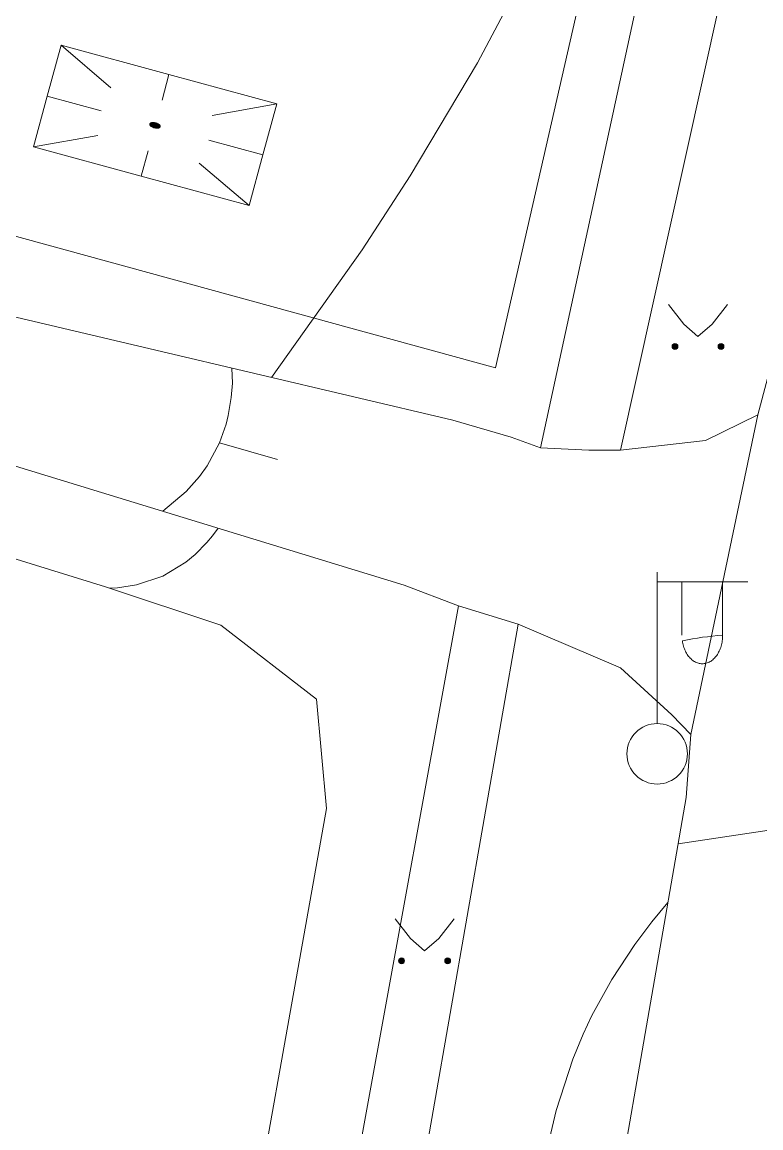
# Model space of a CAD drawing. Extents: x 1000 to 4000, y -5000 to -1000.
# Drawn here: x 1595.67 to 1620.08, y -4199.51 to -4162.96 of the extents above; entities that cross this region are included whole.
import ezdxf

# ---------------------------------------------------------------- set-up
doc = ezdxf.new("R2010")
doc.units = 0
doc.header["$MEASUREMENT"] = 0
for name, color, linetype in [('СЛОЙ_11', 7, 'CONTINUOUS'), ('СЛОЙ_24', 7, 'CONTINUOUS'), ('СЛОЙ_3', 7, 'CONTINUOUS'), ('СЛОЙ_37', 7, 'CONTINUOUS'), ('СЛОЙ_41', 7, 'CONTINUOUS'), ('СЛОЙ_50', 7, 'CONTINUOUS'), ('СЛОЙ_52', 7, 'CONTINUOUS'), ('СЛОЙ_7', 7, 'CONTINUOUS')]:
    doc.layers.add(name, color=color, linetype=linetype)

msp = doc.modelspace()

# ---------------------------------------------------------------- linework, layer by layer
at = {"layer": 'СЛОЙ_11', "color": 253, "linetype": 'Continuous', "lineweight": 0}
for points in [[(1611.307, -4174.392), (1616.803, -4150.321), (1632.207, -4102.852), (1617.562, -4096.85)], [(1579.564, -4165.678), (1611.307, -4174.392)], [(1604.117, -4215.045), (1610.083, -4182.25)]]:
    msp.add_lwpolyline(points, dxfattribs=at)
at = {"layer": 'СЛОЙ_24', "color": 253, "linetype": 'Continuous', "lineweight": 0}
for points in [[(1612.79, -4177.031), (1617.124, -4157.04), (1623.705, -4133.727), (1625.871, -4126.341), (1627.958, -4121.203), (1635.898, -4101.326)], [(1615.438, -4177.111), (1619.772, -4157.522), (1624.186, -4140.069), (1626.273, -4133.406), (1632.215, -4117.022), (1637.905, -4102.129)], [(1550.786, -4161.423), (1562.229, -4163.51), (1579.324, -4168.648), (1593.529, -4172.261), (1609.901, -4176.115), (1611.827, -4176.677), (1612.79, -4177.031)], [(1578.676, -4172.501), (1608.295, -4181.57)], [(1619.97, -4175.944), (1620.657, -4173.378)], [(1618.247, -4176.79), (1619.97, -4175.944)], [(1615.438, -4177.111), (1618.247, -4176.79)], [(1612.79, -4177.031), (1614.395, -4177.111), (1615.438, -4177.111)], [(1608.295, -4181.57), (1610.083, -4182.25)], [(1610.083, -4182.25), (1612.062, -4182.855)], [(1598.449, -4258.457), (1602.911, -4234.65), (1605.401, -4221.117), (1607.568, -4208.593), (1612.062, -4182.855)], [(1612.062, -4182.855), (1615.433, -4184.3), (1617.138, -4185.855), (1617.766, -4186.504)], [(1617.766, -4186.504), (1617.605, -4188.591)], [(1609.173, -4237.816), (1611.741, -4221.599), (1614.068, -4208.947), (1617.605, -4188.591)]]:
    msp.add_lwpolyline(points, dxfattribs=at)
at = {"layer": 'СЛОЙ_3', "color": 253, "linetype": 'Continuous', "lineweight": 0}
for p, q in [((1616.649, -4186.143), (1616.649, -4181.143)), ((1616.649, -4184.143), (1616.649, -4181.143)), ((1616.649, -4181.457), (1619.649, -4181.457)), ((1617.47, -4183.225), (1617.47, -4181.457)), ((1618.812, -4183.225), (1618.812, -4181.457))]:
    msp.add_line(p, q, dxfattribs=at)
msp.add_lwpolyline([(1618.812, -4183.225, -0.035191), (1618.799, -4183.409, -0.036545), (1618.761, -4183.586, -0.03934), (1618.699, -4183.749, -0.0437), (1618.616, -4183.892, -0.049642), (1618.514, -4184.009, -0.056748), (1618.398, -4184.096, -0.0637), (1618.272, -4184.15, -0.068204), (1618.141, -4184.168, -0.068204), (1618.01, -4184.15, -0.0637), (1617.884, -4184.096, -0.056748), (1617.768, -4184.009, -0.049642), (1617.666, -4183.892, -0.0437), (1617.583, -4183.749, -0.03934), (1617.521, -4183.586, -0.036545), (1617.483, -4183.409, -0.035191)], format="xyb", close=True, dxfattribs=at)
msp.add_circle((1616.649, -4187.143), 1, dxfattribs=at)
at = {"layer": 'СЛОЙ_37', "color": 253, "linetype": 'Continuous', "lineweight": 0}
msp.add_lwpolyline([(1576.99, -4174.99), (1598.418, -4181.621), (1602.231, -4182.891), (1605.399, -4185.341), (1605.72, -4188.954), (1599.053, -4226.412), (1595.77, -4250.049), (1595.208, -4251.654), (1594.245, -4253.1), (1591.757, -4255.428), (1590.393, -4256.15), (1588.146, -4256.391), (1567.199, -4255.829), (1551.243, -4252.311)], dxfattribs=at)
at = {"layer": 'СЛОЙ_41', "color": 253, "linetype": 'Continuous', "lineweight": 0}
for p, q in [((1617.024, -4172.292), (1617.534, -4172.942)), ((1618.974, -4172.292), (1618.464, -4172.942)), ((1617.534, -4172.942), (1617.994, -4173.352)), ((1618.464, -4172.942), (1617.994, -4173.352)), ((1607.992, -4192.598), (1608.502, -4193.248)), ((1609.942, -4192.598), (1609.432, -4193.248)), ((1608.502, -4193.248), (1608.962, -4193.658)), ((1609.432, -4193.248), (1608.962, -4193.658))]:
    msp.add_line(p, q, dxfattribs=at)
for centre in [(1617.238, -4173.68), (1618.759, -4173.68), (1608.206, -4193.986), (1609.727, -4193.986)]:
    msp.add_circle(centre, 0.0976, dxfattribs=at)
for points in [[(1617.142, -4173.699), (1617.14, -4173.68), (1617.142, -4173.661)], [(1617.147, -4173.717), (1617.142, -4173.661), (1617.147, -4173.643)], [(1617.142, -4173.699), (1617.142, -4173.661), (1617.147, -4173.717)], [(1617.156, -4173.734), (1617.147, -4173.643), (1617.156, -4173.626)], [(1617.147, -4173.717), (1617.147, -4173.643), (1617.156, -4173.734)], [(1617.169, -4173.749), (1617.156, -4173.626), (1617.169, -4173.611)], [(1617.156, -4173.734), (1617.156, -4173.626), (1617.169, -4173.749)], [(1617.183, -4173.761), (1617.169, -4173.611), (1617.183, -4173.599)], [(1617.169, -4173.749), (1617.169, -4173.611), (1617.183, -4173.761)], [(1617.2, -4173.77), (1617.183, -4173.599), (1617.2, -4173.59)], [(1617.183, -4173.761), (1617.183, -4173.599), (1617.2, -4173.77)], [(1617.219, -4173.776), (1617.2, -4173.59), (1617.219, -4173.584)], [(1617.2, -4173.77), (1617.2, -4173.59), (1617.219, -4173.776)], [(1617.238, -4173.778), (1617.219, -4173.584), (1617.238, -4173.582)], [(1617.219, -4173.776), (1617.219, -4173.584), (1617.238, -4173.778)], [(1618.663, -4173.699), (1618.661, -4173.68), (1618.663, -4173.661)], [(1618.668, -4173.717), (1618.663, -4173.661), (1618.668, -4173.643)], [(1618.663, -4173.699), (1618.663, -4173.661), (1618.668, -4173.717)], [(1618.677, -4173.734), (1618.668, -4173.643), (1618.677, -4173.626)], [(1618.668, -4173.717), (1618.668, -4173.643), (1618.677, -4173.734)], [(1618.69, -4173.749), (1618.677, -4173.626), (1618.69, -4173.611)], [(1618.677, -4173.734), (1618.677, -4173.626), (1618.69, -4173.749)], [(1618.704, -4173.761), (1618.69, -4173.611), (1618.704, -4173.599)], [(1618.69, -4173.749), (1618.69, -4173.611), (1618.704, -4173.761)], [(1618.721, -4173.77), (1618.704, -4173.599), (1618.721, -4173.59)], [(1618.704, -4173.761), (1618.704, -4173.599), (1618.721, -4173.77)], [(1618.74, -4173.776), (1618.721, -4173.59), (1618.74, -4173.584)], [(1618.721, -4173.77), (1618.721, -4173.59), (1618.74, -4173.776)], [(1618.759, -4173.778), (1618.74, -4173.584), (1618.759, -4173.582)], [(1618.74, -4173.776), (1618.74, -4173.584), (1618.759, -4173.778)], [(1608.11, -4194.005), (1608.108, -4193.986), (1608.11, -4193.967)], [(1608.115, -4194.023), (1608.11, -4193.967), (1608.115, -4193.949)], [(1608.11, -4194.005), (1608.11, -4193.967), (1608.115, -4194.023)], [(1608.124, -4194.04), (1608.115, -4193.949), (1608.124, -4193.932)], [(1608.115, -4194.023), (1608.115, -4193.949), (1608.124, -4194.04)], [(1608.137, -4194.055), (1608.124, -4193.932), (1608.137, -4193.917)], [(1608.124, -4194.04), (1608.124, -4193.932), (1608.137, -4194.055)], [(1608.151, -4194.067), (1608.137, -4193.917), (1608.151, -4193.905)], [(1608.137, -4194.055), (1608.137, -4193.917), (1608.151, -4194.067)], [(1608.168, -4194.076), (1608.151, -4193.905), (1608.168, -4193.896)], [(1608.151, -4194.067), (1608.151, -4193.905), (1608.168, -4194.076)], [(1608.187, -4194.082), (1608.168, -4193.896), (1608.187, -4193.89)], [(1608.168, -4194.076), (1608.168, -4193.896), (1608.187, -4194.082)], [(1608.206, -4194.084), (1608.187, -4193.89), (1608.206, -4193.888)], [(1608.187, -4194.082), (1608.187, -4193.89), (1608.206, -4194.084)], [(1609.631, -4194.005), (1609.629, -4193.986), (1609.631, -4193.967)], [(1609.636, -4194.023), (1609.631, -4193.967), (1609.636, -4193.949)], [(1609.631, -4194.005), (1609.631, -4193.967), (1609.636, -4194.023)], [(1609.645, -4194.04), (1609.636, -4193.949), (1609.645, -4193.932)], [(1609.636, -4194.023), (1609.636, -4193.949), (1609.645, -4194.04)], [(1609.658, -4194.055), (1609.645, -4193.932), (1609.658, -4193.917)], [(1609.645, -4194.04), (1609.645, -4193.932), (1609.658, -4194.055)], [(1609.672, -4194.067), (1609.658, -4193.917), (1609.672, -4193.905)], [(1609.658, -4194.055), (1609.658, -4193.917), (1609.672, -4194.067)], [(1609.689, -4194.076), (1609.672, -4193.905), (1609.689, -4193.896)], [(1609.672, -4194.067), (1609.672, -4193.905), (1609.689, -4194.076)], [(1609.708, -4194.082), (1609.689, -4193.896), (1609.708, -4193.89)], [(1609.689, -4194.076), (1609.689, -4193.896), (1609.708, -4194.082)], [(1609.727, -4194.084), (1609.708, -4193.89), (1609.727, -4193.888)], [(1609.708, -4194.082), (1609.708, -4193.89), (1609.727, -4194.084)]]:
    msp.add_solid(points, dxfattribs=at)
at = {"layer": 'СЛОЙ_41', "color": 253, "linetype": 'Continuous', "lineweight": 0, "extrusion": (0, 0, -1)}
for points in [[(-1617.238, -4173.778), (-1617.238, -4173.582), (-1617.257, -4173.776)], [(-1617.257, -4173.776), (-1617.238, -4173.582), (-1617.257, -4173.584)], [(-1617.257, -4173.776), (-1617.257, -4173.584), (-1617.275, -4173.77)], [(-1617.275, -4173.77), (-1617.257, -4173.584), (-1617.275, -4173.59)], [(-1617.275, -4173.77), (-1617.275, -4173.59), (-1617.292, -4173.761)], [(-1617.292, -4173.761), (-1617.275, -4173.59), (-1617.292, -4173.599)], [(-1617.292, -4173.761), (-1617.292, -4173.599), (-1617.307, -4173.749)], [(-1617.307, -4173.749), (-1617.292, -4173.599), (-1617.307, -4173.611)], [(-1617.307, -4173.749), (-1617.307, -4173.611), (-1617.319, -4173.734)], [(-1617.319, -4173.734), (-1617.307, -4173.611), (-1617.319, -4173.626)], [(-1617.319, -4173.734), (-1617.319, -4173.626), (-1617.328, -4173.717)], [(-1617.328, -4173.717), (-1617.319, -4173.626), (-1617.328, -4173.643)], [(-1617.328, -4173.717), (-1617.328, -4173.643), (-1617.333, -4173.699)], [(-1617.333, -4173.699), (-1617.328, -4173.643), (-1617.333, -4173.661)], [(-1617.333, -4173.699), (-1617.333, -4173.661), (-1617.335, -4173.68)], [(-1618.759, -4173.778), (-1618.759, -4173.582), (-1618.778, -4173.776)], [(-1618.778, -4173.776), (-1618.759, -4173.582), (-1618.778, -4173.584)], [(-1618.778, -4173.776), (-1618.778, -4173.584), (-1618.796, -4173.77)], [(-1618.796, -4173.77), (-1618.778, -4173.584), (-1618.796, -4173.59)], [(-1618.796, -4173.77), (-1618.796, -4173.59), (-1618.813, -4173.761)], [(-1618.813, -4173.761), (-1618.796, -4173.59), (-1618.813, -4173.599)], [(-1618.813, -4173.761), (-1618.813, -4173.599), (-1618.828, -4173.749)], [(-1618.828, -4173.749), (-1618.813, -4173.599), (-1618.828, -4173.611)], [(-1618.828, -4173.749), (-1618.828, -4173.611), (-1618.84, -4173.734)], [(-1618.84, -4173.734), (-1618.828, -4173.611), (-1618.84, -4173.626)], [(-1618.84, -4173.734), (-1618.84, -4173.626), (-1618.849, -4173.717)], [(-1618.849, -4173.717), (-1618.84, -4173.626), (-1618.849, -4173.643)], [(-1618.849, -4173.717), (-1618.849, -4173.643), (-1618.854, -4173.699)], [(-1618.854, -4173.699), (-1618.849, -4173.643), (-1618.854, -4173.661)], [(-1618.854, -4173.699), (-1618.854, -4173.661), (-1618.856, -4173.68)], [(-1608.206, -4194.084), (-1608.206, -4193.888), (-1608.225, -4194.082)], [(-1608.225, -4194.082), (-1608.206, -4193.888), (-1608.225, -4193.89)], [(-1608.225, -4194.082), (-1608.225, -4193.89), (-1608.243, -4194.076)], [(-1608.243, -4194.076), (-1608.225, -4193.89), (-1608.243, -4193.896)], [(-1608.243, -4194.076), (-1608.243, -4193.896), (-1608.26, -4194.067)], [(-1608.26, -4194.067), (-1608.243, -4193.896), (-1608.26, -4193.905)], [(-1608.26, -4194.067), (-1608.26, -4193.905), (-1608.275, -4194.055)], [(-1608.275, -4194.055), (-1608.26, -4193.905), (-1608.275, -4193.917)], [(-1608.275, -4194.055), (-1608.275, -4193.917), (-1608.287, -4194.04)], [(-1608.287, -4194.04), (-1608.275, -4193.917), (-1608.287, -4193.932)], [(-1608.287, -4194.04), (-1608.287, -4193.932), (-1608.296, -4194.023)], [(-1608.296, -4194.023), (-1608.287, -4193.932), (-1608.296, -4193.949)], [(-1608.296, -4194.023), (-1608.296, -4193.949), (-1608.301, -4194.005)], [(-1608.301, -4194.005), (-1608.296, -4193.949), (-1608.301, -4193.967)], [(-1608.301, -4194.005), (-1608.301, -4193.967), (-1608.303, -4193.986)], [(-1609.727, -4194.084), (-1609.727, -4193.888), (-1609.746, -4194.082)], [(-1609.746, -4194.082), (-1609.727, -4193.888), (-1609.746, -4193.89)], [(-1609.746, -4194.082), (-1609.746, -4193.89), (-1609.764, -4194.076)], [(-1609.764, -4194.076), (-1609.746, -4193.89), (-1609.764, -4193.896)], [(-1609.764, -4194.076), (-1609.764, -4193.896), (-1609.781, -4194.067)], [(-1609.781, -4194.067), (-1609.764, -4193.896), (-1609.781, -4193.905)], [(-1609.781, -4194.067), (-1609.781, -4193.905), (-1609.796, -4194.055)], [(-1609.796, -4194.055), (-1609.781, -4193.905), (-1609.796, -4193.917)], [(-1609.796, -4194.055), (-1609.796, -4193.917), (-1609.808, -4194.04)], [(-1609.808, -4194.04), (-1609.796, -4193.917), (-1609.808, -4193.932)], [(-1609.808, -4194.04), (-1609.808, -4193.932), (-1609.817, -4194.023)], [(-1609.817, -4194.023), (-1609.808, -4193.932), (-1609.817, -4193.949)], [(-1609.817, -4194.023), (-1609.817, -4193.949), (-1609.822, -4194.005)], [(-1609.822, -4194.005), (-1609.817, -4193.949), (-1609.822, -4193.967)], [(-1609.822, -4194.005), (-1609.822, -4193.967), (-1609.824, -4193.986)]]:
    msp.add_solid(points, dxfattribs=at)
at = {"layer": 'СЛОЙ_50', "color": 253, "linetype": 'Continuous', "lineweight": 0}
msp.add_line((1602.187, -4176.865), (1604.11, -4177.417), dxfattribs=at)
for points in [[(1603.908, -4174.704), (1606.901, -4170.482), (1608.492, -4168.042), (1610.712, -4164.308), (1612.06, -4161.76)], [(1602.595, -4174.395), (1602.614, -4174.898), (1602.577, -4175.365), (1602.477, -4175.962), (1602.405, -4176.248), (1602.187, -4176.865), (1601.783, -4177.624), (1601.531, -4177.977), (1601.091, -4178.475), (1600.318, -4179.128)], [(1598.553, -4181.666), (1598.821, -4181.656), (1599.447, -4181.562), (1600.317, -4181.268), (1601.073, -4180.814), (1601.384, -4180.557), (1601.775, -4180.164), (1601.96, -4179.944), (1602.145, -4179.687)], [(1630.834, -4181.625), (1628.904, -4184.56), (1627.645, -4186.255), (1626.985, -4187.01), (1626.595, -4187.392), (1625.868, -4187.966), (1625.179, -4188.383), (1624.691, -4188.619), (1623.608, -4189.014), (1621.592, -4189.482), (1617.34, -4190.119)], [(1617.002, -4192.059), (1616.468, -4192.698), (1615.913, -4193.445), (1615.151, -4194.598), (1614.489, -4195.797), (1614.2, -4196.414), (1613.866, -4197.236), (1613.318, -4198.933), (1612.067, -4204.218)]]:
    msp.add_lwpolyline(points, dxfattribs=at)
at = {"layer": 'СЛОЙ_52', "color": 253, "linetype": 'Continuous', "lineweight": 0}
msp.add_line((1619.97, -4175.944), (1617.766, -4186.504), dxfattribs=at)
at = {"layer": 'СЛОЙ_7', "color": 253, "linetype": 'Continuous', "lineweight": 0}
for p, q in [((1596.496, -4165.404), (1596.953, -4163.721)), ((1596.953, -4163.721), (1598.6, -4165.13)), ((1596.953, -4163.721), (1600.519, -4164.69)), ((1600.519, -4164.69), (1600.294, -4165.535)), ((1600.519, -4164.69), (1604.083, -4165.659)), ((1596.039, -4167.085), (1596.496, -4165.404)), ((1596.496, -4165.404), (1598.275, -4165.89)), ((1604.083, -4165.659), (1601.948, -4166.042)), ((1603.624, -4167.344), (1604.083, -4165.659)), ((1596.039, -4167.085), (1598.169, -4166.708)), ((1600.231, -4166.42), (1600.231, -4166.42)), ((1596.039, -4167.085), (1599.602, -4168.053)), ((1603.624, -4167.344), (1601.84, -4166.861)), ((1599.602, -4168.053), (1599.833, -4167.214)), ((1603.167, -4169.021), (1603.624, -4167.344)), ((1603.167, -4169.021), (1601.516, -4167.62)), ((1599.602, -4168.053), (1603.167, -4169.021))]:
    msp.add_line(p, q, dxfattribs=at)
for centre, radius, start, end in [((1599.928, -4166.338), 0.0421, 165.1464, 188.0149), ((1599.945, -4166.335), 0.0584, 188.3221, 206.7461), ((1599.928, -4166.338), 0.0421, 141.5543, 164.4228), ((1599.976, -4166.319), 0.0932, 206.6156, 220.1079), ((1599.941, -4166.348), 0.0584, 122.8231, 141.247), ((1600.017, -4166.285), 0.147, 219.9172, 229.8832), ((1599.96, -4166.378), 0.0932, 109.4613, 122.9536), ((1600.06, -4166.235), 0.213, 229.7468, 237.5052), ((1599.978, -4166.428), 0.147, 99.686, 109.652), ((1599.99, -4166.493), 0.213, 92.064, 99.8224), ((1599.993, -4166.562), 0.282, 85.7144, 92.1518), ((1599.989, -4166.619), 0.339, 80.0791, 85.7733), ((1599.984, -4166.65), 0.371, 74.7644, 80.1237), ((1599.984, -4166.651), 0.371, 69.4455, 74.8047), ((1599.995, -4166.62), 0.339, 63.7958, 69.4901), ((1600.021, -4166.57), 0.282, 57.4174, 63.8547), ((1600.058, -4166.512), 0.213, 49.7468, 57.5052), ((1600.101, -4166.461), 0.147, 39.9172, 49.8832), ((1600.143, -4166.427), 0.0932, 26.6156, 40.1079), ((1600.174, -4166.412), 0.0584, 8.3221, 26.7461), ((1600.19, -4166.409), 0.0421, 345.1464, 8.0149), ((1600.098, -4166.177), 0.282, 237.4174, 243.8547), ((1600.123, -4166.126), 0.339, 243.7958, 249.4901), ((1600.134, -4166.096), 0.371, 249.4455, 254.8047), ((1600.135, -4166.096), 0.371, 254.7644, 260.1237), ((1600.129, -4166.128), 0.339, 260.0791, 265.7733), ((1600.126, -4166.185), 0.282, 265.7144, 272.1518), ((1600.128, -4166.253), 0.213, 272.064, 279.8224), ((1600.14, -4166.319), 0.147, 279.686, 289.652), ((1600.158, -4166.369), 0.0932, 289.4613, 302.9536), ((1600.177, -4166.398), 0.0584, 302.8231, 321.247), ((1600.19, -4166.409), 0.0421, 321.5543, 344.4228)]:
    msp.add_arc(centre, radius, start, end, dxfattribs=at)
for points in [[(1599.886, -4166.341), (1599.886, -4166.336), (1599.886, -4166.334)], [(1599.886, -4166.341), (1599.886, -4166.334), (1599.887, -4166.341)], [(1599.887, -4166.341), (1599.886, -4166.334), (1599.887, -4166.334)], [(1599.886, -4166.338), (1599.886, -4166.338), (1599.886, -4166.336)], [(1599.886, -4166.338), (1599.886, -4166.336), (1599.886, -4166.341)], [(1599.887, -4166.347), (1599.887, -4166.33), (1599.887, -4166.328)], [(1599.887, -4166.347), (1599.887, -4166.328), (1599.888, -4166.347)], [(1599.888, -4166.347), (1599.887, -4166.328), (1599.888, -4166.328)], [(1599.887, -4166.345), (1599.887, -4166.332), (1599.887, -4166.33)], [(1599.887, -4166.345), (1599.887, -4166.33), (1599.887, -4166.345)], [(1599.887, -4166.345), (1599.887, -4166.33), (1599.887, -4166.33)], [(1599.887, -4166.345), (1599.887, -4166.33), (1599.887, -4166.347)], [(1599.887, -4166.343), (1599.887, -4166.334), (1599.887, -4166.332)], [(1599.887, -4166.343), (1599.887, -4166.332), (1599.887, -4166.343)], [(1599.887, -4166.343), (1599.887, -4166.332), (1599.887, -4166.332)], [(1599.887, -4166.343), (1599.887, -4166.332), (1599.887, -4166.345)], [(1599.887, -4166.341), (1599.887, -4166.334), (1599.887, -4166.343)], [(1599.889, -4166.352), (1599.888, -4166.326), (1599.889, -4166.324)], [(1599.888, -4166.35), (1599.888, -4166.328), (1599.888, -4166.326)], [(1599.888, -4166.35), (1599.888, -4166.326), (1599.888, -4166.35)], [(1599.888, -4166.35), (1599.888, -4166.326), (1599.888, -4166.326)], [(1599.888, -4166.35), (1599.888, -4166.326), (1599.889, -4166.352)], [(1599.888, -4166.347), (1599.888, -4166.328), (1599.888, -4166.35)], [(1599.889, -4166.354), (1599.889, -4166.324), (1599.889, -4166.322)], [(1599.889, -4166.354), (1599.889, -4166.322), (1599.89, -4166.354)], [(1599.89, -4166.354), (1599.889, -4166.322), (1599.89, -4166.322)], [(1599.889, -4166.352), (1599.889, -4166.324), (1599.889, -4166.352)], [(1599.889, -4166.352), (1599.889, -4166.324), (1599.889, -4166.324)], [(1599.889, -4166.352), (1599.889, -4166.324), (1599.889, -4166.354)], [(1599.891, -4166.359), (1599.89, -4166.32), (1599.891, -4166.318)], [(1599.89, -4166.356), (1599.89, -4166.322), (1599.89, -4166.32)], [(1599.89, -4166.356), (1599.89, -4166.32), (1599.89, -4166.357)], [(1599.89, -4166.357), (1599.89, -4166.32), (1599.89, -4166.32)], [(1599.89, -4166.357), (1599.89, -4166.32), (1599.891, -4166.359)], [(1599.89, -4166.354), (1599.89, -4166.322), (1599.89, -4166.356)], [(1599.892, -4166.361), (1599.891, -4166.318), (1599.892, -4166.316)], [(1599.891, -4166.359), (1599.891, -4166.318), (1599.891, -4166.359)], [(1599.891, -4166.359), (1599.891, -4166.318), (1599.891, -4166.318)], [(1599.891, -4166.359), (1599.891, -4166.318), (1599.892, -4166.361)], [(1599.894, -4166.363), (1599.892, -4166.316), (1599.894, -4166.314)], [(1599.892, -4166.361), (1599.892, -4166.316), (1599.892, -4166.361)], [(1599.892, -4166.361), (1599.892, -4166.316), (1599.892, -4166.316)], [(1599.892, -4166.361), (1599.892, -4166.316), (1599.894, -4166.363)], [(1599.895, -4166.366), (1599.894, -4166.314), (1599.895, -4166.313)], [(1599.894, -4166.363), (1599.894, -4166.314), (1599.894, -4166.364)], [(1599.894, -4166.364), (1599.894, -4166.314), (1599.894, -4166.314)], [(1599.894, -4166.364), (1599.894, -4166.314), (1599.895, -4166.366)], [(1599.896, -4166.368), (1599.895, -4166.312), (1599.896, -4166.311)], [(1599.895, -4166.366), (1599.895, -4166.313), (1599.895, -4166.312)], [(1599.895, -4166.366), (1599.895, -4166.312), (1599.896, -4166.368)], [(1599.895, -4166.366), (1599.895, -4166.313), (1599.895, -4166.366)], [(1599.898, -4166.37), (1599.896, -4166.311), (1599.898, -4166.309)], [(1599.896, -4166.368), (1599.896, -4166.311), (1599.896, -4166.368)], [(1599.896, -4166.368), (1599.896, -4166.311), (1599.896, -4166.311)], [(1599.896, -4166.368), (1599.896, -4166.311), (1599.898, -4166.37)], [(1599.899, -4166.373), (1599.898, -4166.309), (1599.899, -4166.307)], [(1599.898, -4166.37), (1599.898, -4166.309), (1599.898, -4166.371)], [(1599.898, -4166.371), (1599.898, -4166.309), (1599.898, -4166.309)], [(1599.898, -4166.371), (1599.898, -4166.309), (1599.899, -4166.373)], [(1599.899, -4166.373), (1599.899, -4166.307), (1599.9, -4166.373)], [(1599.9, -4166.373), (1599.899, -4166.307), (1599.9, -4166.307)], [(1599.901, -4166.375), (1599.9, -4166.307), (1599.901, -4166.306)], [(1599.9, -4166.373), (1599.9, -4166.307), (1599.901, -4166.375)], [(1599.903, -4166.378), (1599.901, -4166.306), (1599.903, -4166.304)], [(1599.901, -4166.375), (1599.901, -4166.306), (1599.901, -4166.375)], [(1599.901, -4166.375), (1599.901, -4166.306), (1599.901, -4166.306)], [(1599.901, -4166.375), (1599.901, -4166.306), (1599.903, -4166.378)], [(1599.905, -4166.38), (1599.903, -4166.304), (1599.905, -4166.303)], [(1599.903, -4166.378), (1599.903, -4166.304), (1599.903, -4166.378)], [(1599.903, -4166.378), (1599.903, -4166.304), (1599.903, -4166.304)], [(1599.903, -4166.378), (1599.903, -4166.304), (1599.905, -4166.38)], [(1599.907, -4166.382), (1599.905, -4166.302), (1599.907, -4166.301)], [(1599.905, -4166.38), (1599.905, -4166.303), (1599.905, -4166.302)], [(1599.905, -4166.38), (1599.905, -4166.302), (1599.907, -4166.382)], [(1599.905, -4166.38), (1599.905, -4166.303), (1599.905, -4166.38)], [(1599.909, -4166.385), (1599.907, -4166.301), (1599.909, -4166.3)], [(1599.907, -4166.382), (1599.907, -4166.301), (1599.907, -4166.382)], [(1599.907, -4166.382), (1599.907, -4166.301), (1599.907, -4166.301)], [(1599.907, -4166.382), (1599.907, -4166.301), (1599.909, -4166.385)], [(1599.911, -4166.387), (1599.909, -4166.299), (1599.911, -4166.298)], [(1599.909, -4166.385), (1599.909, -4166.3), (1599.909, -4166.299)], [(1599.909, -4166.385), (1599.909, -4166.299), (1599.911, -4166.387)], [(1599.909, -4166.385), (1599.909, -4166.3), (1599.909, -4166.385)], [(1599.913, -4166.389), (1599.911, -4166.298), (1599.913, -4166.297)], [(1599.911, -4166.387), (1599.911, -4166.298), (1599.911, -4166.387)], [(1599.911, -4166.387), (1599.911, -4166.298), (1599.911, -4166.298)], [(1599.911, -4166.387), (1599.911, -4166.298), (1599.913, -4166.389)], [(1599.913, -4166.389), (1599.913, -4166.297), (1599.914, -4166.389)], [(1599.914, -4166.389), (1599.913, -4166.297), (1599.914, -4166.297)], [(1599.916, -4166.392), (1599.914, -4166.297), (1599.916, -4166.295)], [(1599.914, -4166.389), (1599.914, -4166.297), (1599.916, -4166.392)], [(1599.918, -4166.394), (1599.916, -4166.295), (1599.918, -4166.294)], [(1599.916, -4166.392), (1599.916, -4166.295), (1599.916, -4166.392)], [(1599.916, -4166.392), (1599.916, -4166.295), (1599.916, -4166.295)], [(1599.916, -4166.392), (1599.916, -4166.295), (1599.918, -4166.394)], [(1599.921, -4166.396), (1599.918, -4166.294), (1599.921, -4166.293)], [(1599.918, -4166.394), (1599.918, -4166.294), (1599.918, -4166.394)], [(1599.918, -4166.394), (1599.918, -4166.294), (1599.918, -4166.294)], [(1599.918, -4166.394), (1599.918, -4166.294), (1599.921, -4166.396)], [(1599.923, -4166.398), (1599.921, -4166.293), (1599.923, -4166.292)], [(1599.921, -4166.396), (1599.921, -4166.293), (1599.921, -4166.396)], [(1599.921, -4166.396), (1599.921, -4166.293), (1599.921, -4166.293)], [(1599.921, -4166.396), (1599.921, -4166.293), (1599.923, -4166.398)], [(1599.923, -4166.398), (1599.923, -4166.292), (1599.924, -4166.399)], [(1599.924, -4166.399), (1599.923, -4166.292), (1599.924, -4166.292)], [(1599.926, -4166.401), (1599.924, -4166.292), (1599.926, -4166.291)], [(1599.924, -4166.399), (1599.924, -4166.292), (1599.926, -4166.401)], [(1599.929, -4166.403), (1599.926, -4166.291), (1599.929, -4166.29)], [(1599.926, -4166.401), (1599.926, -4166.291), (1599.926, -4166.401)], [(1599.926, -4166.401), (1599.926, -4166.291), (1599.926, -4166.291)], [(1599.926, -4166.401), (1599.926, -4166.291), (1599.929, -4166.403)], [(1599.932, -4166.405), (1599.929, -4166.29), (1599.932, -4166.289)], [(1599.929, -4166.403), (1599.929, -4166.29), (1599.929, -4166.403)], [(1599.929, -4166.403), (1599.929, -4166.29), (1599.929, -4166.29)], [(1599.929, -4166.403), (1599.929, -4166.29), (1599.932, -4166.405)], [(1599.935, -4166.407), (1599.932, -4166.289), (1599.935, -4166.288)], [(1599.932, -4166.405), (1599.932, -4166.289), (1599.932, -4166.405)], [(1599.932, -4166.405), (1599.932, -4166.289), (1599.932, -4166.289)], [(1599.932, -4166.405), (1599.932, -4166.289), (1599.935, -4166.407)], [(1599.938, -4166.41), (1599.935, -4166.288), (1599.938, -4166.287)], [(1599.935, -4166.407), (1599.935, -4166.288), (1599.935, -4166.408)], [(1599.935, -4166.408), (1599.935, -4166.288), (1599.935, -4166.288)], [(1599.935, -4166.408), (1599.935, -4166.288), (1599.938, -4166.41)], [(1599.941, -4166.412), (1599.938, -4166.287), (1599.941, -4166.286)], [(1599.938, -4166.41), (1599.938, -4166.287), (1599.938, -4166.41)], [(1599.938, -4166.41), (1599.938, -4166.287), (1599.938, -4166.287)], [(1599.938, -4166.41), (1599.938, -4166.287), (1599.941, -4166.412)], [(1599.944, -4166.414), (1599.941, -4166.286), (1599.944, -4166.285)], [(1599.941, -4166.412), (1599.941, -4166.286), (1599.941, -4166.412)], [(1599.941, -4166.412), (1599.941, -4166.286), (1599.941, -4166.286)], [(1599.941, -4166.412), (1599.941, -4166.286), (1599.944, -4166.414)], [(1599.944, -4166.414), (1599.944, -4166.285), (1599.945, -4166.414)], [(1599.945, -4166.414), (1599.944, -4166.285), (1599.945, -4166.285)], [(1599.948, -4166.416), (1599.945, -4166.285), (1599.948, -4166.284)], [(1599.945, -4166.414), (1599.945, -4166.285), (1599.948, -4166.416)], [(1599.948, -4166.416), (1599.948, -4166.284), (1599.948, -4166.416)], [(1599.948, -4166.416), (1599.948, -4166.284), (1599.948, -4166.284)], [(1599.948, -4166.416), (1599.948, -4166.284), (1599.951, -4166.418)], [(1599.951, -4166.418), (1599.948, -4166.284), (1599.951, -4166.284)], [(1599.954, -4166.42), (1599.951, -4166.284), (1599.954, -4166.283)], [(1599.951, -4166.418), (1599.951, -4166.284), (1599.951, -4166.418)], [(1599.951, -4166.418), (1599.951, -4166.284), (1599.951, -4166.284)], [(1599.951, -4166.418), (1599.951, -4166.284), (1599.954, -4166.42)], [(1599.954, -4166.42), (1599.954, -4166.283), (1599.955, -4166.42)], [(1599.955, -4166.42), (1599.954, -4166.283), (1599.955, -4166.283)], [(1599.955, -4166.42), (1599.955, -4166.283), (1599.958, -4166.422)], [(1599.958, -4166.422), (1599.955, -4166.283), (1599.958, -4166.283)], [(1599.958, -4166.422), (1599.958, -4166.283), (1599.958, -4166.282)], [(1599.958, -4166.422), (1599.958, -4166.282), (1599.961, -4166.424)], [(1599.961, -4166.424), (1599.958, -4166.282), (1599.961, -4166.282)], [(1599.958, -4166.422), (1599.958, -4166.283), (1599.958, -4166.422)], [(1599.961, -4166.424), (1599.961, -4166.282), (1599.962, -4166.424)], [(1599.962, -4166.424), (1599.961, -4166.282), (1599.962, -4166.282)], [(1599.962, -4166.424), (1599.962, -4166.282), (1599.965, -4166.426)], [(1599.965, -4166.426), (1599.962, -4166.282), (1599.965, -4166.282)], [(1599.965, -4166.426), (1599.965, -4166.282), (1599.966, -4166.426)], [(1599.966, -4166.426), (1599.965, -4166.282), (1599.966, -4166.282)], [(1599.969, -4166.428), (1599.966, -4166.282), (1599.969, -4166.281)], [(1599.966, -4166.426), (1599.966, -4166.282), (1599.969, -4166.428)], [(1599.969, -4166.428), (1599.969, -4166.281), (1599.969, -4166.428)], [(1599.969, -4166.428), (1599.969, -4166.281), (1599.969, -4166.281)], [(1599.969, -4166.428), (1599.969, -4166.281), (1599.973, -4166.43)], [(1599.973, -4166.43), (1599.969, -4166.281), (1599.973, -4166.281)], [(1599.973, -4166.43), (1599.973, -4166.281), (1599.973, -4166.43)], [(1599.973, -4166.43), (1599.973, -4166.281), (1599.973, -4166.281)], [(1599.973, -4166.43), (1599.973, -4166.281), (1599.976, -4166.432)], [(1599.976, -4166.432), (1599.973, -4166.281), (1599.976, -4166.281)], [(1599.976, -4166.432), (1599.976, -4166.281), (1599.977, -4166.432)], [(1599.977, -4166.432), (1599.976, -4166.281), (1599.977, -4166.281)], [(1599.98, -4166.434), (1599.977, -4166.281), (1599.98, -4166.28)], [(1599.977, -4166.432), (1599.977, -4166.281), (1599.98, -4166.434)], [(1599.98, -4166.434), (1599.98, -4166.28), (1599.981, -4166.434)], [(1599.981, -4166.434), (1599.98, -4166.28), (1599.981, -4166.28)], [(1599.981, -4166.434), (1599.981, -4166.28), (1599.984, -4166.435)], [(1599.984, -4166.435), (1599.981, -4166.28), (1599.984, -4166.28)], [(1599.984, -4166.435), (1599.984, -4166.28), (1599.985, -4166.435)], [(1599.985, -4166.435), (1599.984, -4166.28), (1599.985, -4166.28)], [(1599.985, -4166.435), (1599.985, -4166.28), (1599.988, -4166.437)], [(1599.988, -4166.437), (1599.985, -4166.28), (1599.988, -4166.28)], [(1599.988, -4166.437), (1599.988, -4166.28), (1599.989, -4166.437)], [(1599.989, -4166.437), (1599.988, -4166.28), (1599.989, -4166.28)], [(1599.989, -4166.437), (1599.989, -4166.28), (1599.992, -4166.439)], [(1599.992, -4166.439), (1599.989, -4166.28), (1599.992, -4166.28)], [(1599.992, -4166.439), (1599.992, -4166.28), (1599.993, -4166.439)], [(1599.993, -4166.439), (1599.992, -4166.28), (1599.993, -4166.28)], [(1599.993, -4166.439), (1599.993, -4166.28), (1599.996, -4166.44)], [(1599.996, -4166.44), (1599.996, -4166.28), (1599.997, -4166.441)], [(1599.997, -4166.441), (1599.997, -4166.28), (1600, -4166.442)], [(1600, -4166.442), (1600, -4166.28), (1600.001, -4166.442)], [(1600.001, -4166.442), (1600.001, -4166.28), (1600.004, -4166.444)], [(1600.004, -4166.444), (1600.004, -4166.28), (1600.005, -4166.444)], [(1600.005, -4166.444), (1600.005, -4166.28), (1600.008, -4166.445)], [(1600.008, -4166.445), (1600.008, -4166.28), (1600.009, -4166.445)], [(1600.009, -4166.445), (1600.009, -4166.281), (1600.013, -4166.447)], [(1600.013, -4166.447), (1600.013, -4166.281), (1600.013, -4166.447)], [(1600.013, -4166.447), (1600.013, -4166.281), (1600.017, -4166.448)], [(1600.017, -4166.448), (1600.017, -4166.281), (1600.017, -4166.448)], [(1600.017, -4166.448), (1600.017, -4166.281), (1600.021, -4166.449)], [(1600.021, -4166.449), (1600.021, -4166.281), (1600.022, -4166.45)], [(1600.022, -4166.45), (1600.022, -4166.281), (1600.025, -4166.451)], [(1600.025, -4166.451), (1600.025, -4166.282), (1600.026, -4166.451)], [(1600.026, -4166.451), (1600.026, -4166.282), (1600.03, -4166.452)], [(1600.03, -4166.452), (1600.03, -4166.282), (1600.03, -4166.452)], [(1600.03, -4166.452), (1600.03, -4166.282), (1600.034, -4166.453)], [(1600.034, -4166.453), (1600.034, -4166.283), (1600.034, -4166.453)], [(1600.034, -4166.453), (1600.034, -4166.283), (1600.038, -4166.454)], [(1600.038, -4166.454), (1600.038, -4166.284), (1600.039, -4166.455)], [(1600.039, -4166.455), (1600.039, -4166.284), (1600.043, -4166.456)], [(1600.043, -4166.456), (1600.043, -4166.284), (1600.043, -4166.456)], [(1600.043, -4166.456), (1600.043, -4166.284), (1600.047, -4166.457)], [(1600.047, -4166.457), (1600.047, -4166.285), (1600.047, -4166.457)], [(1600.047, -4166.457), (1600.047, -4166.285), (1600.051, -4166.458)], [(1600.051, -4166.458), (1600.051, -4166.286), (1600.052, -4166.458)], [(1600.052, -4166.458), (1600.052, -4166.286), (1600.056, -4166.459)], [(1600.056, -4166.459), (1600.056, -4166.287), (1600.056, -4166.459)], [(1600.056, -4166.459), (1600.056, -4166.287), (1600.06, -4166.46)], [(1600.06, -4166.46), (1600.06, -4166.287), (1600.06, -4166.46)], [(1600.06, -4166.46), (1600.06, -4166.288), (1600.064, -4166.46)], [(1600.064, -4166.46), (1600.064, -4166.288), (1600.065, -4166.461)], [(1600.065, -4166.461), (1600.065, -4166.288), (1600.069, -4166.461)], [(1600.069, -4166.461), (1600.069, -4166.289), (1600.069, -4166.461)], [(1600.069, -4166.461), (1600.069, -4166.289), (1600.073, -4166.462)], [(1600.073, -4166.462), (1600.073, -4166.29), (1600.074, -4166.462)], [(1600.074, -4166.462), (1600.074, -4166.291), (1600.077, -4166.463)], [(1600.077, -4166.463), (1600.077, -4166.292), (1600.078, -4166.463)], [(1600.078, -4166.463), (1600.078, -4166.292), (1600.082, -4166.463)], [(1600.082, -4166.463), (1600.082, -4166.293), (1600.082, -4166.463)], [(1600.082, -4166.463), (1600.082, -4166.293), (1600.086, -4166.464)], [(1600.086, -4166.464), (1600.086, -4166.294), (1600.087, -4166.464)], [(1600.087, -4166.464), (1600.087, -4166.294), (1600.09, -4166.465)], [(1600.09, -4166.465), (1600.09, -4166.295), (1600.091, -4166.465)], [(1600.091, -4166.465), (1600.091, -4166.295), (1600.095, -4166.465)], [(1600.095, -4166.465), (1600.095, -4166.296), (1600.095, -4166.465)], [(1600.095, -4166.465), (1600.095, -4166.297), (1600.099, -4166.465)], [(1600.099, -4166.465), (1600.099, -4166.298), (1600.099, -4166.465)], [(1600.099, -4166.465), (1600.099, -4166.298), (1600.103, -4166.466)], [(1600.103, -4166.466), (1600.103, -4166.299), (1600.104, -4166.466)], [(1600.104, -4166.466), (1600.104, -4166.299), (1600.107, -4166.466)], [(1600.107, -4166.466), (1600.107, -4166.301), (1600.108, -4166.466)], [(1600.108, -4166.466), (1600.108, -4166.301), (1600.111, -4166.466)], [(1600.111, -4166.466), (1600.111, -4166.302), (1600.112, -4166.466)], [(1600.112, -4166.466), (1600.112, -4166.302), (1600.116, -4166.466)], [(1600.116, -4166.466), (1600.116, -4166.304), (1600.116, -4166.466)], [(1600.116, -4166.466), (1600.116, -4166.304), (1600.12, -4166.467)], [(1600.12, -4166.467), (1600.12, -4166.305), (1600.12, -4166.467)], [(1600.12, -4166.467), (1600.12, -4166.305), (1600.124, -4166.467)]]:
    msp.add_solid(points, dxfattribs=at)
at = {"layer": 'СЛОЙ_7', "color": 253, "linetype": 'Continuous', "lineweight": 0, "extrusion": (0, 0, -1)}
for points in [[(-1599.996, -4166.44), (-1599.993, -4166.28), (-1599.996, -4166.28)], [(-1599.997, -4166.441), (-1599.996, -4166.28), (-1599.997, -4166.28)], [(-1600, -4166.442), (-1599.997, -4166.28), (-1600, -4166.28)], [(-1600.001, -4166.442), (-1600, -4166.28), (-1600.001, -4166.28)], [(-1600.004, -4166.444), (-1600.001, -4166.28), (-1600.004, -4166.28)], [(-1600.005, -4166.444), (-1600.004, -4166.28), (-1600.005, -4166.28)], [(-1600.008, -4166.445), (-1600.005, -4166.28), (-1600.008, -4166.28)], [(-1600.009, -4166.445), (-1600.008, -4166.28), (-1600.009, -4166.281)], [(-1600.013, -4166.447), (-1600.009, -4166.281), (-1600.013, -4166.281)], [(-1600.013, -4166.447), (-1600.013, -4166.281), (-1600.013, -4166.281)], [(-1600.017, -4166.448), (-1600.013, -4166.281), (-1600.017, -4166.281)], [(-1600.017, -4166.448), (-1600.017, -4166.281), (-1600.017, -4166.281)], [(-1600.021, -4166.449), (-1600.017, -4166.281), (-1600.021, -4166.281)], [(-1600.022, -4166.45), (-1600.021, -4166.281), (-1600.022, -4166.281)], [(-1600.025, -4166.451), (-1600.022, -4166.281), (-1600.025, -4166.282)], [(-1600.026, -4166.451), (-1600.025, -4166.282), (-1600.026, -4166.282)], [(-1600.03, -4166.452), (-1600.026, -4166.282), (-1600.03, -4166.282)], [(-1600.03, -4166.452), (-1600.03, -4166.282), (-1600.03, -4166.282)], [(-1600.034, -4166.453), (-1600.03, -4166.282), (-1600.034, -4166.283)], [(-1600.034, -4166.453), (-1600.034, -4166.283), (-1600.034, -4166.283)], [(-1600.038, -4166.454), (-1600.034, -4166.283), (-1600.038, -4166.284)], [(-1600.039, -4166.455), (-1600.038, -4166.284), (-1600.039, -4166.284)], [(-1600.043, -4166.456), (-1600.039, -4166.284), (-1600.043, -4166.284)], [(-1600.043, -4166.456), (-1600.043, -4166.284), (-1600.043, -4166.284)], [(-1600.047, -4166.457), (-1600.043, -4166.284), (-1600.047, -4166.285)], [(-1600.047, -4166.457), (-1600.047, -4166.285), (-1600.047, -4166.285)], [(-1600.051, -4166.458), (-1600.047, -4166.285), (-1600.051, -4166.286)], [(-1600.052, -4166.458), (-1600.051, -4166.286), (-1600.052, -4166.286)], [(-1600.056, -4166.459), (-1600.052, -4166.286), (-1600.056, -4166.287)], [(-1600.056, -4166.459), (-1600.056, -4166.287), (-1600.056, -4166.287)], [(-1600.06, -4166.46), (-1600.056, -4166.287), (-1600.06, -4166.287)], [(-1600.06, -4166.46), (-1600.06, -4166.287), (-1600.06, -4166.288)], [(-1600.064, -4166.46), (-1600.06, -4166.288), (-1600.064, -4166.288)], [(-1600.065, -4166.461), (-1600.064, -4166.288), (-1600.065, -4166.288)], [(-1600.069, -4166.461), (-1600.065, -4166.288), (-1600.069, -4166.289)], [(-1600.069, -4166.461), (-1600.069, -4166.289), (-1600.069, -4166.289)], [(-1600.073, -4166.462), (-1600.069, -4166.289), (-1600.073, -4166.29)], [(-1600.074, -4166.462), (-1600.073, -4166.29), (-1600.074, -4166.291)], [(-1600.077, -4166.463), (-1600.074, -4166.291), (-1600.077, -4166.292)], [(-1600.078, -4166.463), (-1600.077, -4166.292), (-1600.078, -4166.292)], [(-1600.082, -4166.463), (-1600.078, -4166.292), (-1600.082, -4166.293)], [(-1600.082, -4166.463), (-1600.082, -4166.293), (-1600.082, -4166.293)], [(-1600.086, -4166.464), (-1600.082, -4166.293), (-1600.086, -4166.294)], [(-1600.087, -4166.464), (-1600.086, -4166.294), (-1600.087, -4166.294)], [(-1600.09, -4166.465), (-1600.087, -4166.294), (-1600.09, -4166.295)], [(-1600.091, -4166.465), (-1600.09, -4166.295), (-1600.091, -4166.295)], [(-1600.095, -4166.465), (-1600.091, -4166.295), (-1600.095, -4166.296)], [(-1600.095, -4166.465), (-1600.095, -4166.296), (-1600.095, -4166.297)], [(-1600.099, -4166.465), (-1600.095, -4166.297), (-1600.099, -4166.298)], [(-1600.099, -4166.465), (-1600.099, -4166.298), (-1600.099, -4166.298)], [(-1600.103, -4166.466), (-1600.099, -4166.298), (-1600.103, -4166.299)], [(-1600.104, -4166.466), (-1600.103, -4166.299), (-1600.104, -4166.299)], [(-1600.107, -4166.466), (-1600.104, -4166.299), (-1600.107, -4166.301)], [(-1600.108, -4166.466), (-1600.107, -4166.301), (-1600.108, -4166.301)], [(-1600.111, -4166.466), (-1600.108, -4166.301), (-1600.111, -4166.302)], [(-1600.112, -4166.466), (-1600.111, -4166.302), (-1600.112, -4166.302)], [(-1600.116, -4166.466), (-1600.112, -4166.302), (-1600.116, -4166.304)], [(-1600.116, -4166.466), (-1600.116, -4166.304), (-1600.116, -4166.304)], [(-1600.12, -4166.467), (-1600.116, -4166.304), (-1600.12, -4166.305)], [(-1600.12, -4166.467), (-1600.12, -4166.305), (-1600.12, -4166.305)], [(-1600.124, -4166.467), (-1600.12, -4166.305), (-1600.124, -4166.307)], [(-1600.124, -4166.467), (-1600.124, -4166.307), (-1600.124, -4166.467)], [(-1600.124, -4166.467), (-1600.124, -4166.307), (-1600.124, -4166.307)], [(-1600.124, -4166.467), (-1600.124, -4166.307), (-1600.128, -4166.467)], [(-1600.128, -4166.467), (-1600.124, -4166.307), (-1600.128, -4166.309)], [(-1600.128, -4166.467), (-1600.128, -4166.309), (-1600.128, -4166.467)], [(-1600.128, -4166.467), (-1600.128, -4166.309), (-1600.128, -4166.309)], [(-1600.128, -4166.467), (-1600.128, -4166.309), (-1600.132, -4166.467)], [(-1600.132, -4166.467), (-1600.128, -4166.309), (-1600.132, -4166.31)], [(-1600.132, -4166.467), (-1600.132, -4166.31), (-1600.132, -4166.467)], [(-1600.132, -4166.467), (-1600.132, -4166.31), (-1600.132, -4166.311)], [(-1600.132, -4166.467), (-1600.132, -4166.311), (-1600.136, -4166.466)], [(-1600.136, -4166.466), (-1600.132, -4166.311), (-1600.136, -4166.312)], [(-1600.136, -4166.466), (-1600.136, -4166.312), (-1600.136, -4166.466)], [(-1600.136, -4166.466), (-1600.136, -4166.312), (-1600.136, -4166.312)], [(-1600.136, -4166.466), (-1600.136, -4166.312), (-1600.14, -4166.466)], [(-1600.14, -4166.466), (-1600.136, -4166.312), (-1600.14, -4166.314)], [(-1600.14, -4166.466), (-1600.14, -4166.314), (-1600.14, -4166.466)], [(-1600.14, -4166.466), (-1600.14, -4166.314), (-1600.14, -4166.314)], [(-1600.14, -4166.466), (-1600.14, -4166.314), (-1600.143, -4166.466)], [(-1600.143, -4166.466), (-1600.14, -4166.314), (-1600.143, -4166.316)], [(-1600.143, -4166.466), (-1600.143, -4166.316), (-1600.144, -4166.466)], [(-1600.144, -4166.466), (-1600.143, -4166.316), (-1600.144, -4166.316)], [(-1600.144, -4166.466), (-1600.144, -4166.316), (-1600.147, -4166.466)], [(-1600.147, -4166.466), (-1600.144, -4166.316), (-1600.147, -4166.318)], [(-1600.147, -4166.466), (-1600.147, -4166.318), (-1600.148, -4166.466)], [(-1600.148, -4166.466), (-1600.147, -4166.318), (-1600.148, -4166.318)], [(-1600.148, -4166.466), (-1600.148, -4166.318), (-1600.151, -4166.465)], [(-1600.151, -4166.465), (-1600.148, -4166.318), (-1600.151, -4166.32)], [(-1600.151, -4166.465), (-1600.151, -4166.32), (-1600.151, -4166.465)], [(-1600.151, -4166.465), (-1600.151, -4166.32), (-1600.151, -4166.32)], [(-1600.151, -4166.465), (-1600.151, -4166.32), (-1600.155, -4166.465)], [(-1600.155, -4166.465), (-1600.151, -4166.32), (-1600.155, -4166.321)], [(-1600.155, -4166.465), (-1600.155, -4166.321), (-1600.155, -4166.465)], [(-1600.155, -4166.465), (-1600.155, -4166.321), (-1600.155, -4166.322)], [(-1600.155, -4166.465), (-1600.155, -4166.322), (-1600.158, -4166.465)], [(-1600.158, -4166.465), (-1600.155, -4166.322), (-1600.158, -4166.323)], [(-1600.158, -4166.465), (-1600.158, -4166.323), (-1600.159, -4166.464)], [(-1600.159, -4166.464), (-1600.158, -4166.323), (-1600.159, -4166.324)], [(-1600.159, -4166.464), (-1600.159, -4166.324), (-1600.162, -4166.464)], [(-1600.162, -4166.464), (-1600.159, -4166.324), (-1600.162, -4166.325)], [(-1600.162, -4166.464), (-1600.162, -4166.325), (-1600.162, -4166.464)], [(-1600.162, -4166.464), (-1600.162, -4166.325), (-1600.162, -4166.326)], [(-1600.162, -4166.464), (-1600.162, -4166.326), (-1600.165, -4166.463)], [(-1600.165, -4166.463), (-1600.162, -4166.326), (-1600.165, -4166.327)], [(-1600.165, -4166.463), (-1600.165, -4166.327), (-1600.166, -4166.463)], [(-1600.166, -4166.463), (-1600.165, -4166.327), (-1600.166, -4166.328)], [(-1600.166, -4166.463), (-1600.166, -4166.328), (-1600.169, -4166.463)], [(-1600.169, -4166.463), (-1600.166, -4166.328), (-1600.169, -4166.33)], [(-1600.169, -4166.463), (-1600.169, -4166.33), (-1600.169, -4166.463)], [(-1600.169, -4166.463), (-1600.169, -4166.33), (-1600.169, -4166.33)], [(-1600.169, -4166.463), (-1600.169, -4166.33), (-1600.172, -4166.462)], [(-1600.172, -4166.462), (-1600.169, -4166.33), (-1600.172, -4166.332)], [(-1600.172, -4166.462), (-1600.172, -4166.332), (-1600.172, -4166.462)], [(-1600.172, -4166.462), (-1600.172, -4166.332), (-1600.172, -4166.332)], [(-1600.172, -4166.462), (-1600.172, -4166.332), (-1600.175, -4166.461)], [(-1600.175, -4166.461), (-1600.172, -4166.332), (-1600.175, -4166.334)], [(-1600.175, -4166.461), (-1600.175, -4166.334), (-1600.176, -4166.461)], [(-1600.176, -4166.461), (-1600.175, -4166.334), (-1600.176, -4166.334)], [(-1600.176, -4166.461), (-1600.176, -4166.334), (-1600.178, -4166.46)], [(-1600.178, -4166.46), (-1600.176, -4166.334), (-1600.178, -4166.336)], [(-1600.178, -4166.46), (-1600.178, -4166.336), (-1600.179, -4166.46)], [(-1600.179, -4166.46), (-1600.178, -4166.336), (-1600.179, -4166.336)], [(-1600.179, -4166.46), (-1600.179, -4166.336), (-1600.182, -4166.46)], [(-1600.182, -4166.46), (-1600.179, -4166.336), (-1600.182, -4166.338)], [(-1600.182, -4166.46), (-1600.182, -4166.338), (-1600.182, -4166.459)], [(-1600.182, -4166.459), (-1600.182, -4166.338), (-1600.182, -4166.338)], [(-1600.182, -4166.459), (-1600.182, -4166.338), (-1600.185, -4166.459)], [(-1600.185, -4166.459), (-1600.182, -4166.338), (-1600.185, -4166.34)], [(-1600.185, -4166.459), (-1600.185, -4166.34), (-1600.185, -4166.459)], [(-1600.185, -4166.459), (-1600.185, -4166.34), (-1600.185, -4166.34)], [(-1600.185, -4166.459), (-1600.185, -4166.34), (-1600.188, -4166.458)], [(-1600.188, -4166.458), (-1600.185, -4166.34), (-1600.188, -4166.342)], [(-1600.188, -4166.458), (-1600.188, -4166.342), (-1600.188, -4166.458)], [(-1600.188, -4166.458), (-1600.188, -4166.342), (-1600.188, -4166.343)], [(-1600.188, -4166.458), (-1600.188, -4166.343), (-1600.19, -4166.457)], [(-1600.19, -4166.457), (-1600.188, -4166.343), (-1600.19, -4166.345)], [(-1600.19, -4166.457), (-1600.19, -4166.345), (-1600.191, -4166.457)], [(-1600.191, -4166.457), (-1600.19, -4166.345), (-1600.191, -4166.345)], [(-1600.191, -4166.457), (-1600.191, -4166.345), (-1600.193, -4166.456)], [(-1600.193, -4166.456), (-1600.191, -4166.345), (-1600.193, -4166.347)], [(-1600.193, -4166.456), (-1600.193, -4166.347), (-1600.194, -4166.455)], [(-1600.194, -4166.455), (-1600.193, -4166.347), (-1600.194, -4166.347)], [(-1600.194, -4166.455), (-1600.194, -4166.347), (-1600.196, -4166.454)], [(-1600.196, -4166.454), (-1600.194, -4166.347), (-1600.196, -4166.349)], [(-1600.196, -4166.454), (-1600.196, -4166.349), (-1600.196, -4166.454)], [(-1600.196, -4166.454), (-1600.196, -4166.349), (-1600.196, -4166.349)], [(-1600.196, -4166.454), (-1600.196, -4166.349), (-1600.199, -4166.453)], [(-1600.199, -4166.453), (-1600.196, -4166.349), (-1600.199, -4166.351)], [(-1600.199, -4166.453), (-1600.199, -4166.351), (-1600.199, -4166.453)], [(-1600.199, -4166.453), (-1600.199, -4166.351), (-1600.199, -4166.352)], [(-1600.199, -4166.453), (-1600.199, -4166.352), (-1600.201, -4166.452)], [(-1600.201, -4166.452), (-1600.199, -4166.352), (-1600.201, -4166.354)], [(-1600.201, -4166.452), (-1600.201, -4166.354), (-1600.201, -4166.452)], [(-1600.201, -4166.452), (-1600.201, -4166.354), (-1600.201, -4166.354)], [(-1600.201, -4166.452), (-1600.201, -4166.354), (-1600.204, -4166.451)], [(-1600.204, -4166.451), (-1600.201, -4166.354), (-1600.204, -4166.356)], [(-1600.204, -4166.451), (-1600.204, -4166.356), (-1600.204, -4166.451)], [(-1600.204, -4166.451), (-1600.204, -4166.356), (-1600.204, -4166.356)], [(-1600.204, -4166.451), (-1600.204, -4166.356), (-1600.206, -4166.449)], [(-1600.206, -4166.449), (-1600.204, -4166.356), (-1600.206, -4166.358)], [(-1600.206, -4166.449), (-1600.206, -4166.358), (-1600.206, -4166.449)], [(-1600.206, -4166.449), (-1600.206, -4166.358), (-1600.206, -4166.359)], [(-1600.206, -4166.449), (-1600.206, -4166.359), (-1600.208, -4166.448)], [(-1600.208, -4166.448), (-1600.206, -4166.359), (-1600.208, -4166.361)], [(-1600.208, -4166.448), (-1600.208, -4166.361), (-1600.208, -4166.448)], [(-1600.208, -4166.448), (-1600.208, -4166.361), (-1600.208, -4166.361)], [(-1600.208, -4166.448), (-1600.208, -4166.361), (-1600.21, -4166.447)], [(-1600.21, -4166.447), (-1600.208, -4166.361), (-1600.21, -4166.363)], [(-1600.21, -4166.447), (-1600.21, -4166.363), (-1600.211, -4166.446)], [(-1600.211, -4166.446), (-1600.21, -4166.363), (-1600.211, -4166.363)], [(-1600.211, -4166.446), (-1600.211, -4166.363), (-1600.212, -4166.445)], [(-1600.212, -4166.445), (-1600.211, -4166.363), (-1600.212, -4166.365)], [(-1600.212, -4166.445), (-1600.212, -4166.365), (-1600.213, -4166.445)], [(-1600.213, -4166.445), (-1600.212, -4166.365), (-1600.213, -4166.366)], [(-1600.213, -4166.445), (-1600.213, -4166.366), (-1600.214, -4166.444)], [(-1600.214, -4166.444), (-1600.213, -4166.366), (-1600.214, -4166.368)], [(-1600.214, -4166.444), (-1600.214, -4166.368), (-1600.215, -4166.443)], [(-1600.215, -4166.443), (-1600.214, -4166.368), (-1600.215, -4166.368)], [(-1600.215, -4166.443), (-1600.215, -4166.368), (-1600.216, -4166.442)], [(-1600.216, -4166.442), (-1600.215, -4166.368), (-1600.216, -4166.37)], [(-1600.216, -4166.442), (-1600.216, -4166.37), (-1600.216, -4166.442)], [(-1600.216, -4166.442), (-1600.216, -4166.37), (-1600.216, -4166.37)], [(-1600.216, -4166.442), (-1600.216, -4166.37), (-1600.218, -4166.44)], [(-1600.218, -4166.44), (-1600.216, -4166.37), (-1600.218, -4166.372)], [(-1600.218, -4166.44), (-1600.218, -4166.372), (-1600.218, -4166.44)], [(-1600.218, -4166.44), (-1600.218, -4166.372), (-1600.218, -4166.373)], [(-1600.218, -4166.44), (-1600.218, -4166.373), (-1600.22, -4166.439)], [(-1600.22, -4166.439), (-1600.218, -4166.373), (-1600.22, -4166.375)], [(-1600.22, -4166.439), (-1600.22, -4166.375), (-1600.22, -4166.438)], [(-1600.22, -4166.438), (-1600.22, -4166.375), (-1600.22, -4166.375)], [(-1600.22, -4166.438), (-1600.22, -4166.375), (-1600.221, -4166.437)], [(-1600.221, -4166.437), (-1600.22, -4166.375), (-1600.221, -4166.377)], [(-1600.221, -4166.437), (-1600.221, -4166.377), (-1600.221, -4166.437)], [(-1600.221, -4166.437), (-1600.221, -4166.377), (-1600.221, -4166.377)], [(-1600.221, -4166.437), (-1600.221, -4166.377), (-1600.223, -4166.435)], [(-1600.223, -4166.435), (-1600.221, -4166.377), (-1600.223, -4166.38)], [(-1600.223, -4166.435), (-1600.223, -4166.38), (-1600.223, -4166.435)], [(-1600.223, -4166.435), (-1600.223, -4166.38), (-1600.223, -4166.38)], [(-1600.223, -4166.435), (-1600.223, -4166.38), (-1600.224, -4166.433)], [(-1600.224, -4166.433), (-1600.223, -4166.38), (-1600.224, -4166.382)], [(-1600.224, -4166.433), (-1600.224, -4166.382), (-1600.224, -4166.433)], [(-1600.224, -4166.433), (-1600.224, -4166.382), (-1600.224, -4166.382)], [(-1600.224, -4166.433), (-1600.224, -4166.382), (-1600.225, -4166.432)], [(-1600.225, -4166.432), (-1600.224, -4166.382), (-1600.225, -4166.384)], [(-1600.225, -4166.432), (-1600.225, -4166.384), (-1600.225, -4166.431)], [(-1600.225, -4166.431), (-1600.225, -4166.384), (-1600.225, -4166.384)], [(-1600.225, -4166.431), (-1600.225, -4166.384), (-1600.226, -4166.43)], [(-1600.226, -4166.43), (-1600.225, -4166.384), (-1600.226, -4166.387)], [(-1600.226, -4166.43), (-1600.226, -4166.387), (-1600.227, -4166.43)], [(-1600.227, -4166.43), (-1600.226, -4166.387), (-1600.227, -4166.387)], [(-1600.227, -4166.43), (-1600.227, -4166.387), (-1600.227, -4166.428)], [(-1600.227, -4166.428), (-1600.227, -4166.387), (-1600.227, -4166.389)], [(-1600.227, -4166.428), (-1600.227, -4166.389), (-1600.228, -4166.428)], [(-1600.228, -4166.428), (-1600.227, -4166.389), (-1600.228, -4166.389)], [(-1600.228, -4166.428), (-1600.228, -4166.389), (-1600.228, -4166.426)], [(-1600.228, -4166.426), (-1600.228, -4166.389), (-1600.228, -4166.391)], [(-1600.228, -4166.426), (-1600.228, -4166.391), (-1600.228, -4166.426)], [(-1600.228, -4166.426), (-1600.228, -4166.391), (-1600.228, -4166.391)], [(-1600.228, -4166.426), (-1600.228, -4166.391), (-1600.229, -4166.424)], [(-1600.229, -4166.424), (-1600.228, -4166.391), (-1600.229, -4166.393)], [(-1600.229, -4166.424), (-1600.229, -4166.393), (-1600.229, -4166.424)], [(-1600.229, -4166.424), (-1600.229, -4166.393), (-1600.229, -4166.394)], [(-1600.229, -4166.424), (-1600.229, -4166.394), (-1600.23, -4166.422)], [(-1600.23, -4166.422), (-1600.229, -4166.394), (-1600.23, -4166.396)], [(-1600.23, -4166.422), (-1600.23, -4166.396), (-1600.23, -4166.422)], [(-1600.23, -4166.422), (-1600.23, -4166.396), (-1600.23, -4166.396)], [(-1600.23, -4166.422), (-1600.23, -4166.396), (-1600.231, -4166.42)], [(-1600.231, -4166.42), (-1600.23, -4166.396), (-1600.231, -4166.398)], [(-1600.231, -4166.42), (-1600.231, -4166.398), (-1600.231, -4166.42)], [(-1600.231, -4166.42), (-1600.231, -4166.398), (-1600.231, -4166.398)], [(-1600.231, -4166.42), (-1600.231, -4166.398), (-1600.231, -4166.418)], [(-1600.231, -4166.418), (-1600.231, -4166.398), (-1600.231, -4166.4)], [(-1600.231, -4166.418), (-1600.231, -4166.4), (-1600.231, -4166.418)], [(-1600.231, -4166.418), (-1600.231, -4166.4), (-1600.231, -4166.401)], [(-1600.231, -4166.418), (-1600.231, -4166.401), (-1600.231, -4166.416)], [(-1600.231, -4166.416), (-1600.231, -4166.401), (-1600.231, -4166.403)], [(-1600.231, -4166.416), (-1600.231, -4166.403), (-1600.231, -4166.416)], [(-1600.231, -4166.416), (-1600.231, -4166.403), (-1600.231, -4166.403)], [(-1600.231, -4166.416), (-1600.231, -4166.403), (-1600.232, -4166.414)], [(-1600.232, -4166.414), (-1600.231, -4166.403), (-1600.232, -4166.405)], [(-1600.232, -4166.414), (-1600.232, -4166.405), (-1600.232, -4166.413)], [(-1600.232, -4166.413), (-1600.232, -4166.405), (-1600.232, -4166.405)], [(-1600.232, -4166.413), (-1600.232, -4166.405), (-1600.232, -4166.412)], [(-1600.232, -4166.412), (-1600.232, -4166.405), (-1600.232, -4166.407)], [(-1600.232, -4166.412), (-1600.232, -4166.407), (-1600.232, -4166.411)], [(-1600.232, -4166.411), (-1600.232, -4166.407), (-1600.232, -4166.407)], [(-1600.232, -4166.411), (-1600.232, -4166.407), (-1600.232, -4166.409)]]:
    msp.add_solid(points, dxfattribs=at)

doc.saveas('drawing.dxf')
